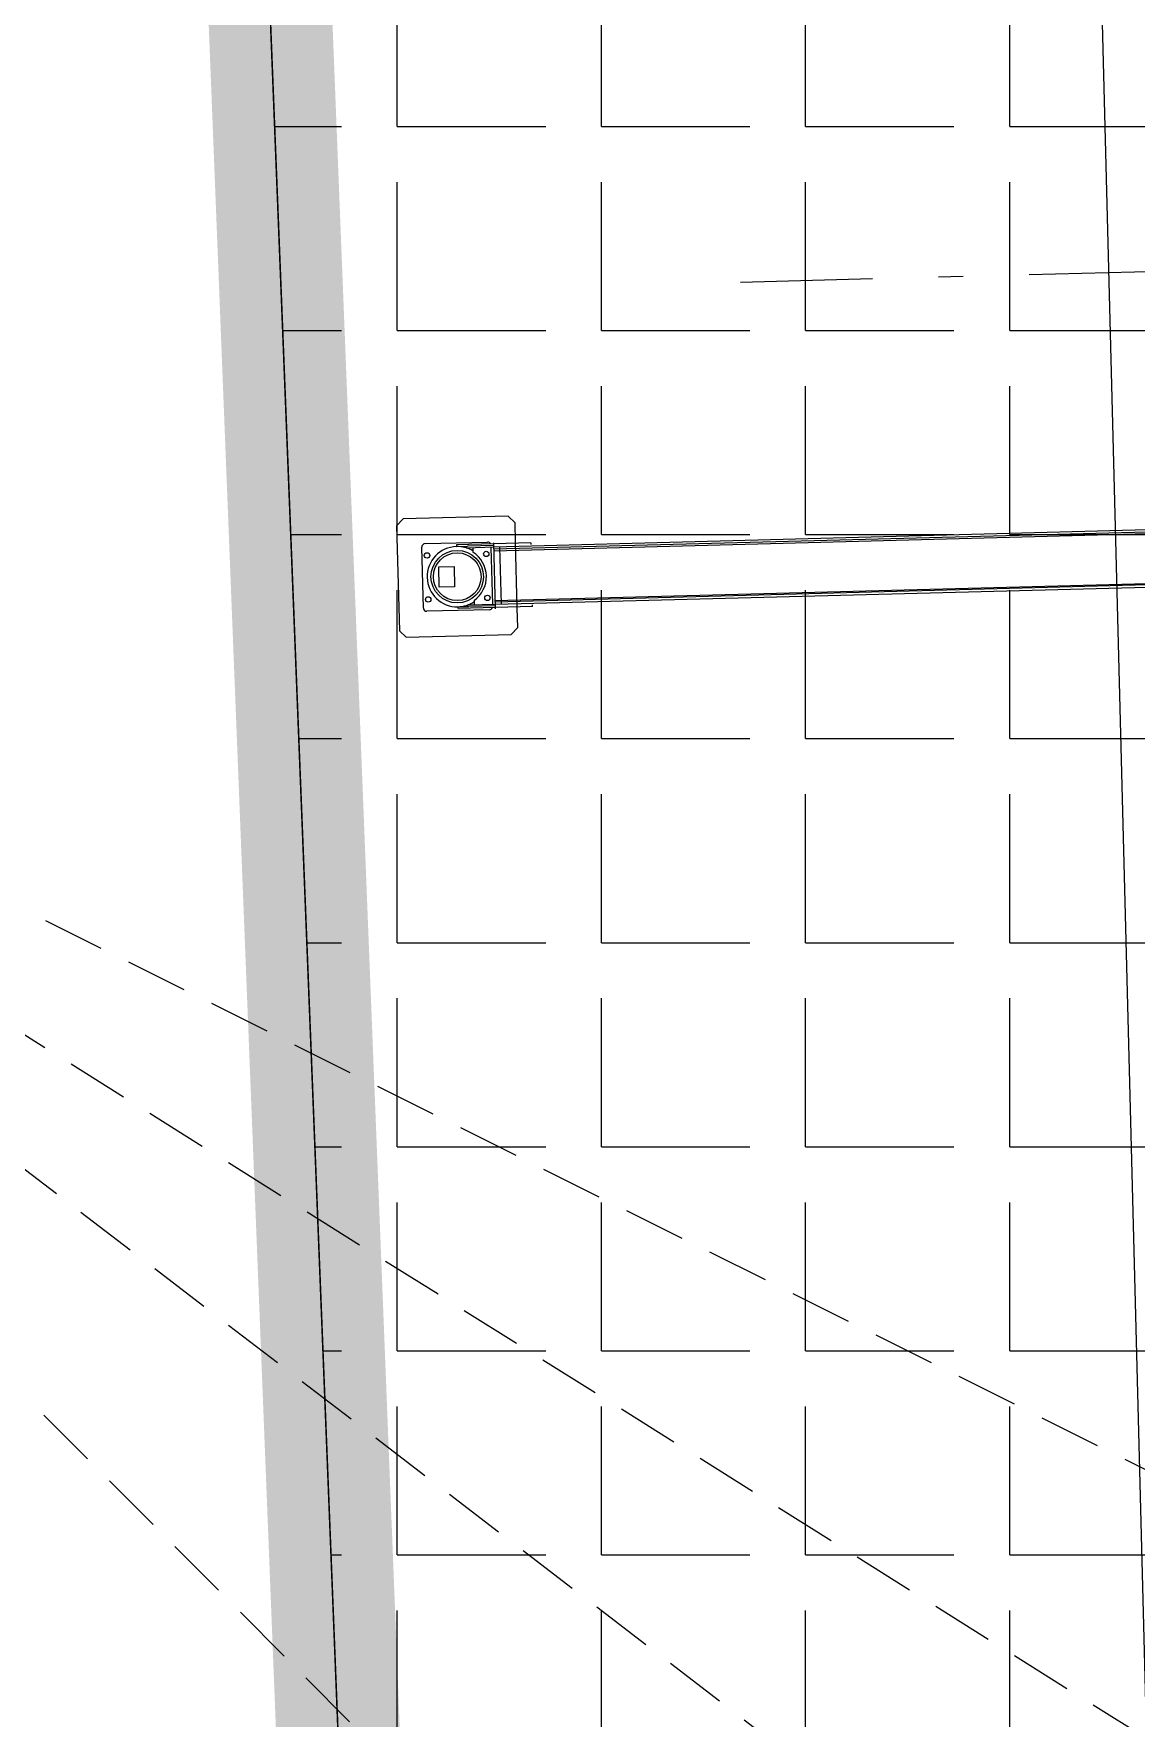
# Model space of a CAD drawing. Header units: metres. Extents: x 668617 to 675126, y 2286318 to 2293677.
# Drawn here: x 669898.53 to 669902.99, y 2287267.29 to 2287274.1 of the extents above; entities that cross this region are included whole.
import ezdxf

# ---------------------------------------------------------------- set-up
doc = ezdxf.new("R2010")
doc.units = ezdxf.units.M
doc.header["$MEASUREMENT"] = 0
for name, pattern in [('DASHDOT2', [12.7, 6.35, -3.175, 0, -3.175]), ('DASHED2', [0.375, 0.25, -0.125]), ('HIDDEN', [0.375, 0.25, -0.125])]:
    doc.linetypes.add(name, pattern=pattern)
for name, color, linetype in [('0_GUIA', 6, 'Continuous'), ('0_LINEA_INDICADOR_SEÑAL', 253, 'Continuous'), ('0_PREDIO_OBRA', 1, 'Continuous'), ('2', 7, 'Continuous'), ('DMTG-PB-BANQUETAS', 251, 'Continuous'), ('DMTG-PB-LOTIFICACION', 253, 'Continuous'), ('DMTG-PB-MANZANAS', 251, 'Continuous'), ('DMTG-ZONA-TRABAJO', 250, 'Continuous')]:
    doc.layers.add(name, color=color, linetype=linetype)

# ---------------------------------------------------------------- blocks, each defined once
blk = doc.blocks.new('A$C0C9960AB')
at = {"layer": '2'}
for p, q in [((-1166.8, 4226.9), (-1144, 4249.7)), ((-1166.8, 4226.9), (-1166.8, 3873)), ((-790.1, 4249.7), (-1144, 4249.7)), ((-790.1, 4249.7), (-767.3, 4226.9)), ((-767.3, 3873), (-767.3, 4226.9)), ((-1081.2, 3944.4), (-1081.2, 4155.5)), ((-1069.8, 4166.9), (-864.3, 4166.9)), ((-852.9, 4155.5), (-852.9, 3944.4)), ((-1074.4, 3923.8), (-1074.4, 4049.9)), ((-1074.4, 4049.9), (-1068.7, 4049.9)), ((-1068.7, 4049.9), (-1068.7, 4013.1)), ((-865.5, 4049.9), (-865.5, 4013.1)), ((-859.8, 4049.9), (-865.5, 4049.9)), ((-859.8, 3923.8), (-859.8, 4049.9)), ((-1068.7, 4016.4), (-1063, 4016.4)), ((-1068.7, 3923.8), (-1068.7, 4013.1)), ((-1063, 4016.4), (-1063, 3923.8)), ((-1048.4, 3994.9), (-1063, 3994.9)), ((-871.2, 3994.9), (-885.8, 3994.9)), ((-871.2, 4016.4), (-865.5, 4016.4)), ((-871.2, 3923.8), (-871.2, 4016.4)), ((-865.5, 3923.8), (-865.5, 4013.1)), ((-1078.4, 3923.8), (-855.8, 3923.8)), ((-1074.4, 3798.8), (-1074.4, 3923.8)), ((-1064.6, 1000), (-1064.6, 3923.8)), ((-1063, 3932.9), (-871.2, 3932.9)), ((-1056.1, 1000), (-1056.1, 3923.8)), ((-1051.1, 3923.8), (-1051.1, 1000)), ((-883.1, 3923.8), (-883.1, 1000)), ((-878.1, 1000), (-878.1, 3923.8)), ((-869.6, 3923.8), (-869.6, 1000)), ((-859.8, 3798.8), (-859.8, 3923.8)), ((-1144, 3850.2), (-1166.8, 3873)), ((-1063, 3903.6), (-871.2, 3903.6)), ((-790.1, 3850.2), (-767.3, 3873)), ((-1144, 3850.2), (-1078.4, 3850.2)), ((-1078.4, 3850.2), (-855.8, 3850.2)), ((-855.8, 3850.2), (-790.1, 3850.2)), ((-1074.4, 3798.8), (-1068.7, 3798.8)), ((-859.8, 3798.8), (-865.5, 3798.8))]:
    blk.add_line(p, q, dxfattribs=at)
at = {"layer": '2', "color": 7, "linetype": 'DASHDOT2', "ltscale": 70}
blk.add_line((0, -3210.4), (0, 3210.4), dxfattribs=at)
at = {"layer": '2'}
blk.add_lwpolyline([(-1001.3, 4059.8), (-1001.3, 4111.2), (-932.8, 4111.2), (-932.8, 4059.8)], close=True, dxfattribs=at)
for centre, radius in [((-1041.3, 4149.8), 9.13), ((-892.9, 4149.8), 9.13), ((-967.1, 4049.9), 88.5), ((-967.1, 4049.9), 80.5), ((-1041.3, 3950.1), 9.13), ((-892.9, 3950.1), 9.13)]:
    blk.add_circle(centre, radius, dxfattribs=at)
for centre, radius, start, end in [((-1069.8, 4155.5), 11.4, 90, 180), ((-967.1, 4049.9), 101.6, 0, 180), ((-864.3, 4155.5), 11.4, 0, 90), ((-967.1, 4049.9), 101.6, 180, 212.7968), ((-967.1, 4049.9), 101.6, 327.2032, 0), ((-967.1, 4049.9), 98.2, 214.0943, 325.9057), ((-1069.8, 3944.4), 11.4, 180, 246.4218), ((-864.3, 3944.4), 11.4, 293.5782, 0)]:
    blk.add_arc(centre, radius, start, end, dxfattribs=at)
blk = doc.blocks.new('*U327')
at = {"linetype": 'Continuous', "lineweight": 15}
blk.add_blockref('A$C0C9960AB', (0, 0), dxfattribs=at)

msp = doc.modelspace()

# ---------------------------------------------------------------- hatches: boundary and pattern name
at = {"layer": 'DMTG-ZONA-TRABAJO', "ltscale": 3}
h = msp.add_hatch(dxfattribs=at)
h.set_pattern_fill('ANGLE', color=30, scale=3)
h.set_pattern_definition([(0, (0, 0), (0, 0.825), [0.6, -0.225]), (90, (0, 0), (-0.825, 5e-17), [0.6, -0.225])])
h.paths.add_polyline_path([(669898.72535, 2287293.51272), (669912.1139, 2287293.84486), (669912.86971, 2287263.37755), (669899.92572, 2287263.05644)])

# ---------------------------------------------------------------- linework, layer by layer
at = {"layer": '0_GUIA', "color": 6}
msp.add_lwpolyline([(669898.72535, 2287293.51272), (669912.1139, 2287293.84486), (669912.86971, 2287263.37755), (669899.92572, 2287263.05644)], close=True, dxfattribs=at)
at = {"layer": '0_LINEA_INDICADOR_SEÑAL', "color": 252, "linetype": 'HIDDEN'}
for points in [[(669894.55364, 2287272.52646), (669912.86971, 2287263.37755)], [(669894.55364, 2287272.52646), (669909.54279, 2287263.12132)], [(669894.55364, 2287272.52646), (669906.70639, 2287263.22465)], [(669894.60384, 2287272.50139), (669903.74279, 2287263.32467)]]:
    msp.add_lwpolyline(points, dxfattribs=at)
at = {"layer": '0_PREDIO_OBRA', "linetype": 'DASHED2', "ltscale": 5, "const_width": 0.5}
msp.add_lwpolyline([(669852.38103, 2287261.7925), (669899.92572, 2287263.05644), (669898.72535, 2287293.51272), (669851.54894, 2287292.50222)], close=True, dxfattribs=at)
at = {"layer": 'DMTG-PB-BANQUETAS'}
msp.add_lwpolyline([(669903.80057, 2287237.27237), (669901.61619, 2287322.0388), (669901.61268, 2287322.51284), (669901.52613, 2287322.97949), (669901.3594, 2287323.42374), (669901.1164, 2287323.83154), (669900.80604, 2287324.18984), (669900.43723, 2287324.48757), (669900.02091, 2287324.71665), (669899.57202, 2287324.86897), (669899.10253, 2287324.93943), (669898.62841, 2287324.92593), (669817.57543, 2287323.33015), (669817.12799, 2287323.27245), (669816.69995, 2287323.13261), (669816.30632, 2287322.91351), (669815.96117, 2287322.62405), (669815.67559, 2287322.27515), (669815.46266, 2287321.87871), (669815.32648, 2287321.4487), (669815.27517, 2287321.00107), (669817.28222, 2287234.02088)], dxfattribs=at)
at = {"layer": 'DMTG-PB-LOTIFICACION'}
msp.add_line((669898.72535, 2287293.51272), (669899.92572, 2287263.05644), dxfattribs=at)
at = {"layer": 'DMTG-PB-MANZANAS'}
msp.add_lwpolyline([(669897.56102, 2287322.55909), (669898.1662, 2287307.33097), (669898.72535, 2287293.51272), (669899.92572, 2287263.05644), (669900.92438, 2287237.66954), (669853.19905, 2287236.40669), (669820.22145, 2287235.72653), (669819.88067, 2287247.11503), (669819.59131, 2287256.7848), (669819.23128, 2287268.4738), (669818.99849, 2287276.31319), (669818.76391, 2287284.21253), (669818.4029, 2287296.13154), (669817.64526, 2287321.27946), (669830.77454, 2287321.49526), (669839.21413, 2287321.62112), (669850.62341, 2287321.82961), (669868.00255, 2287322.09347)], close=True, dxfattribs=at)

# ---------------------------------------------------------------- block references
at = {"linetype": 'Continuous', "lineweight": 15, "xscale": 0.00119868961392816, "yscale": 0.00119868961392816, "zscale": 0.00119868961392816, "rotation": 91.50600517212919}
msp.add_blockref('*U327', (669905.06552, 2287273.19166), dxfattribs=at)

doc.saveas('drawing.dxf')
